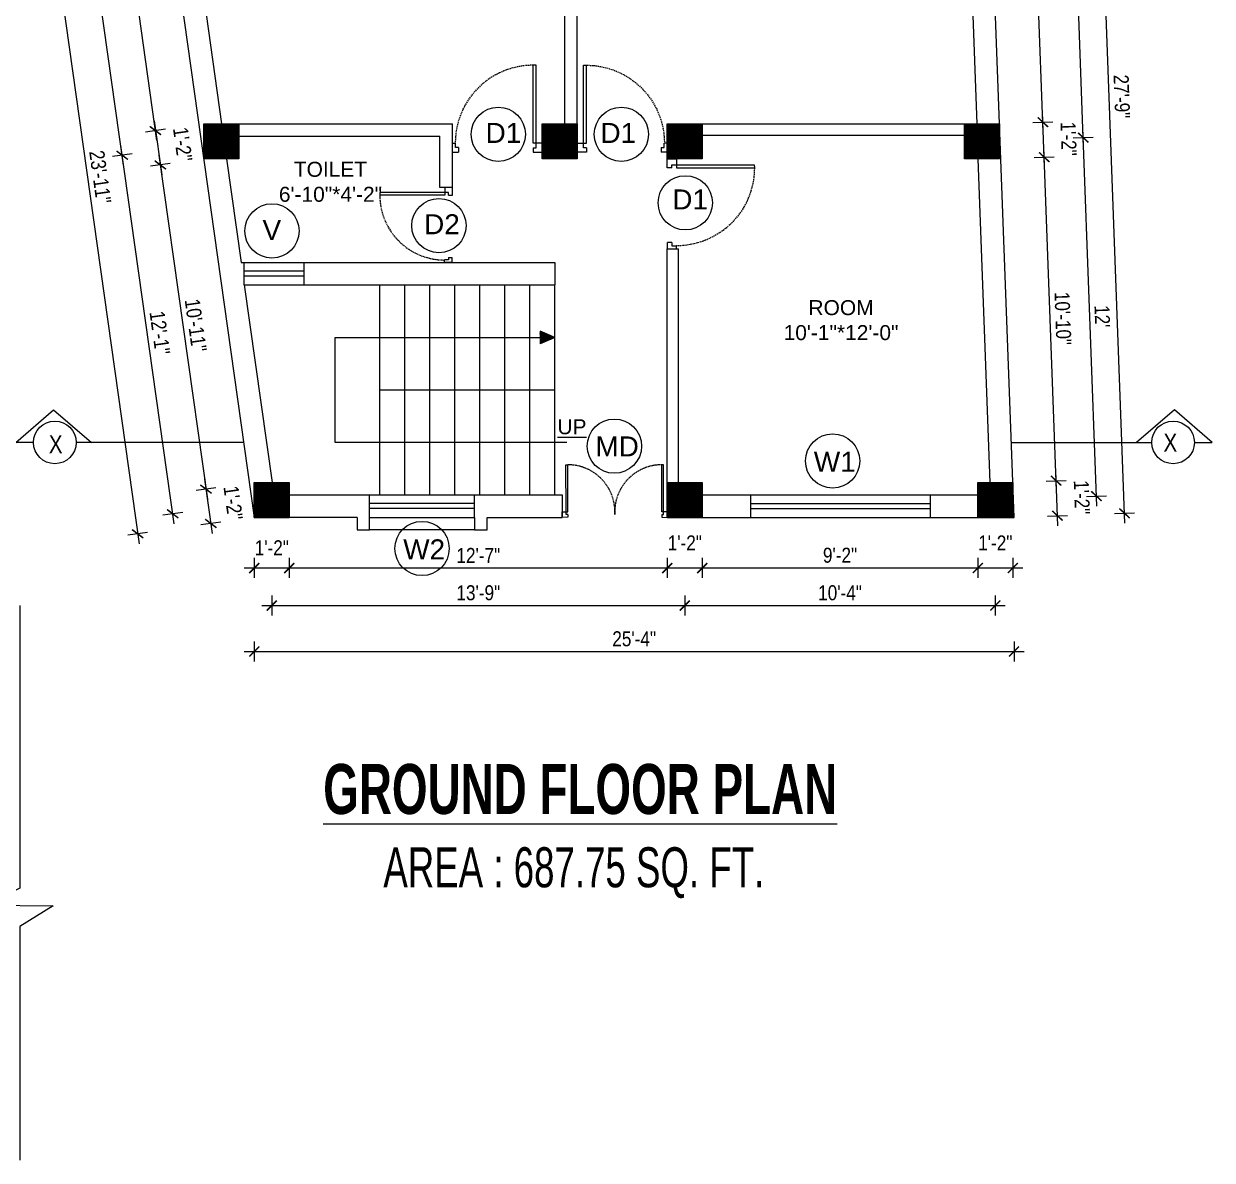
# Model space of a CAD drawing. Header units: inches. Extents: x -9985691 to 3643, y -3270716 to 4788.
# Drawn here: x -4973221.7 to -4972746.2, y -3262417.1 to -3261962.2 of the extents above; entities that cross this region are included whole.
import ezdxf

# ---------------------------------------------------------------- set-up
doc = ezdxf.new("R2010")
doc.units = ezdxf.units.IN
doc.header["$LTSCALE"] = 2
doc.header["$MEASUREMENT"] = 0
doc.header["$PDMODE"] = 34
doc.linetypes.add('HIDDEN', pattern=[0.375, 0.25, -0.125])
doc.layers.get('0').update_dxf_attribs({"linetype": 'CONTINUOUS'})
doc.layers.get('DEFPOINTS').update_dxf_attribs({"color": 141, "linetype": 'CONTINUOUS'})
doc.layers.add('A-Hatch', color=7, linetype='CONTINUOUS')
for name, color, linetype, lineweight in [('Annotate-Lite.w', 177, 'CONTINUOUS', 9), ('DIM 1-100', 4, 'CONTINUOUS', 13), ('Door-Window.w', 4, 'CONTINUOUS', 15), ('TEXT', 181, 'CONTINUOUS', 25), ('Text-100.w', 254, 'CONTINUOUS', 9)]:
    doc.layers.add(name, color=color, linetype=linetype, lineweight=lineweight)
doc.styles.add('ARAIL', font='ARIALN.TTF')
doc.styles.add('Arial', font='arial.ttf', dxfattribs={"width": 0.8, "height": 12})
doc.styles.add('arial.', font='arial.ttf')
doc.styles.add('gaurav', font='arial.ttf')
doc.styles.get("Standard").update_dxf_attribs({"font": 'ARIALN.TTF'})
doc.dimstyles.new('1 by 96', dxfattribs={"dimtxt": 6, "dimasz": 4, "dimexe": 4, "dimexo": 4, "dimgap": 2, "dimtad": 1, "dimdec": 0, "dimzin": 0, "dimdsep": 46, "dimlunit": 4, "dimtxsty": 'Standard', "dimblk": 'ARCHTICK', "dimcen": 0, "dimdle": 4, "dimadec": 0, "dimazin": 0, "dimtfac": 1, "dimtdec": 0, "dimtix": 1, "dimtofl": 0, "dimtmove": 1, "dimatfit": 3, "dimldrblk": 'ARCHTICK', "dimfxl": 4, "dimfxlon": 1, "dimtolj": 1, "dimtzin": 0, "dimlwd": -1, "dimlwe": -1, "dimarcsym": 0})

# ---------------------------------------------------------------- blocks, each defined once
blk = doc.blocks.new('3-0')
at = {"ltscale": 3}
for p, q in [((11063.05, 10097.68), (11065.97, 10099.9)), ((11063.05, 10097.68), (11064.53, 10095.73)), ((11065.25, 10097.81), (11066.71, 10098.92)), ((11065.99, 10096.84), (11065.25, 10097.81)), ((11065.97, 10099.9), (11066.71, 10098.92)), ((11065.99, 10096.84), (11064.53, 10095.73)), ((11085.5, 10074.13), (11110.32, 10092.96)), ((11111.05, 10091.97), (11110.32, 10092.96)), ((11086.24, 10073.15), (11111.05, 10091.97)), ((11086.24, 10073.15), (11085.5, 10074.13)), ((11084.04, 10073.02), (11082.57, 10071.91)), ((11082.57, 10071.91), (11084.79, 10068.98)), ((11084.04, 10073.02), (11084.78, 10072.04)), ((11084.78, 10072.04), (11086.24, 10073.15)), ((11084.79, 10068.98), (11087.72, 10071.2)), ((11087.72, 10071.2), (11086.24, 10073.15))]:
    blk.add_line(p, q, dxfattribs=at)
at = {"layer": 'Door-Window.w', "color": 9, "linetype": 'HIDDEN', "lineweight": 18}
blk.add_arc((11085.5, 10074.13), 31.16, 37.1906, 127.1465, dxfattribs=at)
blk = doc.blocks.new('FDFDRE')
at = {"ltscale": 3}
for p, q in [((165701.11, -58637.82), (165701.1, -58641.5)), ((165704.78, -58637.83), (165701.11, -58637.82)), ((165704.78, -58639.66), (165703.55, -58639.66)), ((165703.55, -58639.66), (165703.55, -58641.5)), ((165704.78, -58639.66), (165704.78, -58637.83)), ((165766.98, -58637.83), (165770.65, -58637.82)), ((165766.98, -58639.66), (165766.98, -58637.83)), ((165766.98, -58639.66), (165768.2, -58639.66)), ((165768.2, -58639.66), (165768.2, -58641.5)), ((165770.65, -58637.82), (165770.65, -58641.5)), ((165701.1, -58641.5), (165703.55, -58641.5)), ((165703.55, -58641.5), (165703.53, -58672.63)), ((165703.55, -58641.5), (165704.78, -58641.5)), ((165704.78, -58641.5), (165704.76, -58672.65)), ((165766.98, -58641.5), (165767, -58672.65)), ((165768.2, -58641.5), (165766.98, -58641.5)), ((165770.65, -58641.5), (165768.2, -58641.5)), ((165768.2, -58641.5), (165768.22, -58672.63)), ((165703.53, -58672.63), (165704.76, -58672.65)), ((165768.22, -58672.63), (165767, -58672.65))]:
    blk.add_line(p, q, dxfattribs=at)
at = {"layer": 'Door-Window.w', "color": 9, "linetype": 'HIDDEN', "lineweight": 18}
for centre, start, end in [((165704.78, -58641.5), 269.96183, 3.38353), ((165766.98, -58641.5), 176.61647, 270.03817)]:
    blk.add_arc(centre, 31.16, start, end, dxfattribs=at)
blk = doc.blocks.new('_ArchTick')
at = {"color": 0, "linetype": 'ByBlock', "const_width": 0.15}
blk.add_lwpolyline([(-0.5, -0.5), (0.5, 0.5)], dxfattribs=at)
blk = doc.blocks.new('*D335')
at = {"layer": 'DEFPOINTS', "color": 0, "ltscale": 0.5, "transparency": 16777216}
for p in [(-4973129.45, -3262159.74), (-4973115.45, -3262159.74), (-4973115.45, -3262180.01)]:
    blk.add_point(p, dxfattribs=at)
at = {"layer": 'DIM 1-100', "color": 0, "ltscale": 0.5, "transparency": 16777216}
for p, q in [((-4973129.45, -3262176.01), (-4973129.45, -3262184.01)), ((-4973115.45, -3262176.01), (-4973115.45, -3262184.01)), ((-4973133.45, -3262180.01), (-4973111.45, -3262180.01))]:
    blk.add_line(p, q, dxfattribs=at)
at = {"layer": 'DIM 1-100', "color": 0, "ltscale": 0.5, "transparency": 16777216, "xscale": 4, "yscale": 4, "zscale": 4, "rotation": 180}
blk.add_blockref('_ArchTick', (-4973129.45, -3262180.01), dxfattribs=at)
at = {"layer": 'DIM 1-100', "color": 0, "ltscale": 0.5, "transparency": 16777216, "xscale": 4, "yscale": 4, "zscale": 4}
blk.add_blockref('_ArchTick', (-4973115.45, -3262180.01), dxfattribs=at)
at = {"layer": 'DIM 1-100', "color": 0, "ltscale": 0.5, "transparency": 16777216, "insert": (-4973122.45, -3262171.93), "char_height": 6, "attachment_point": 5}
blk.add_mtext('\\A1;1\'-2"', dxfattribs=at)
blk = doc.blocks.new('*D336')
at = {"layer": 'DEFPOINTS', "color": 0, "ltscale": 0.5, "transparency": 16777216}
for p in [(-4973115.45, -3262159.74), (-4972964.21, -3262159.74), (-4972964.21, -3262180.01)]:
    blk.add_point(p, dxfattribs=at)
at = {"layer": 'DIM 1-100', "color": 0, "ltscale": 0.5, "transparency": 16777216}
for p, q in [((-4973115.45, -3262176.01), (-4973115.45, -3262184.01)), ((-4972964.21, -3262176.01), (-4972964.21, -3262184.01)), ((-4973119.45, -3262180.01), (-4972960.21, -3262180.01))]:
    blk.add_line(p, q, dxfattribs=at)
at = {"layer": 'DIM 1-100', "color": 0, "ltscale": 0.5, "transparency": 16777216, "xscale": 4, "yscale": 4, "zscale": 4, "rotation": 180}
blk.add_blockref('_ArchTick', (-4973115.45, -3262180.01), dxfattribs=at)
at = {"layer": 'DIM 1-100', "color": 0, "ltscale": 0.5, "transparency": 16777216, "xscale": 4, "yscale": 4, "zscale": 4}
blk.add_blockref('_ArchTick', (-4972964.21, -3262180.01), dxfattribs=at)
at = {"layer": 'DIM 1-100', "color": 0, "ltscale": 0.5, "transparency": 16777216, "insert": (-4973039.83, -3262174.99), "char_height": 6, "attachment_point": 5}
blk.add_mtext('\\A1;12\'-7"', dxfattribs=at)
blk = doc.blocks.new('*D337')
at = {"layer": 'DEFPOINTS', "color": 0, "ltscale": 0.5, "transparency": 16777216}
for p in [(-4972964.21, -3262159.74), (-4972950.21, -3262159.74), (-4972950.21, -3262180.01)]:
    blk.add_point(p, dxfattribs=at)
at = {"layer": 'DIM 1-100', "color": 0, "ltscale": 0.5, "transparency": 16777216}
for p, q in [((-4972964.21, -3262176.01), (-4972964.21, -3262184.01)), ((-4972950.21, -3262176.01), (-4972950.21, -3262184.01)), ((-4972968.21, -3262180.01), (-4972946.21, -3262180.01))]:
    blk.add_line(p, q, dxfattribs=at)
at = {"layer": 'DIM 1-100', "color": 0, "ltscale": 0.5, "transparency": 16777216, "xscale": 4, "yscale": 4, "zscale": 4, "rotation": 180}
blk.add_blockref('_ArchTick', (-4972964.21, -3262180.01), dxfattribs=at)
at = {"layer": 'DIM 1-100', "color": 0, "ltscale": 0.5, "transparency": 16777216, "xscale": 4, "yscale": 4, "zscale": 4}
blk.add_blockref('_ArchTick', (-4972950.21, -3262180.01), dxfattribs=at)
at = {"layer": 'DIM 1-100', "color": 0, "ltscale": 0.5, "transparency": 16777216, "insert": (-4972957.21, -3262169.98), "char_height": 6, "attachment_point": 5}
blk.add_mtext('\\A1;1\'-2"', dxfattribs=at)
blk = doc.blocks.new('*D338')
at = {"layer": 'DEFPOINTS', "color": 0, "ltscale": 0.5, "transparency": 16777216}
for p in [(-4972950.21, -3262159.74), (-4972839.98, -3262159.74), (-4972839.98, -3262180.01)]:
    blk.add_point(p, dxfattribs=at)
at = {"layer": 'DIM 1-100', "color": 0, "ltscale": 0.5, "transparency": 16777216}
for p, q in [((-4972950.21, -3262176.01), (-4972950.21, -3262184.01)), ((-4972839.98, -3262176.01), (-4972839.98, -3262184.01)), ((-4972954.21, -3262180.01), (-4972835.98, -3262180.01))]:
    blk.add_line(p, q, dxfattribs=at)
at = {"layer": 'DIM 1-100', "color": 0, "ltscale": 0.5, "transparency": 16777216, "xscale": 4, "yscale": 4, "zscale": 4, "rotation": 180}
blk.add_blockref('_ArchTick', (-4972950.21, -3262180.01), dxfattribs=at)
at = {"layer": 'DIM 1-100', "color": 0, "ltscale": 0.5, "transparency": 16777216, "xscale": 4, "yscale": 4, "zscale": 4}
blk.add_blockref('_ArchTick', (-4972839.98, -3262180.01), dxfattribs=at)
at = {"layer": 'DIM 1-100', "color": 0, "ltscale": 0.5, "transparency": 16777216, "insert": (-4972895.1, -3262174.94), "char_height": 6, "attachment_point": 5}
blk.add_mtext('\\A1;9\'-2"', dxfattribs=at)
blk = doc.blocks.new('*D329')
at = {"layer": 'DEFPOINTS', "color": 0, "ltscale": 0.5, "transparency": 16777216}
for p in [(-4972839.98, -3262159.74), (-4972825.98, -3262159.74), (-4972825.98, -3262180.01)]:
    blk.add_point(p, dxfattribs=at)
at = {"layer": 'DIM 1-100', "color": 0, "ltscale": 0.5, "transparency": 16777216}
for p, q in [((-4972839.98, -3262176.01), (-4972839.98, -3262184.01)), ((-4972825.98, -3262176.01), (-4972825.98, -3262184.01)), ((-4972843.98, -3262180.01), (-4972821.98, -3262180.01))]:
    blk.add_line(p, q, dxfattribs=at)
at = {"layer": 'DIM 1-100', "color": 0, "ltscale": 0.5, "transparency": 16777216, "xscale": 4, "yscale": 4, "zscale": 4, "rotation": 180}
blk.add_blockref('_ArchTick', (-4972839.98, -3262180.01), dxfattribs=at)
at = {"layer": 'DIM 1-100', "color": 0, "ltscale": 0.5, "transparency": 16777216, "xscale": 4, "yscale": 4, "zscale": 4}
blk.add_blockref('_ArchTick', (-4972825.98, -3262180.01), dxfattribs=at)
at = {"layer": 'DIM 1-100', "color": 0, "ltscale": 0.5, "transparency": 16777216, "insert": (-4972832.98, -3262169.98), "char_height": 6, "attachment_point": 5}
blk.add_mtext('\\A1;1\'-2"', dxfattribs=at)
blk = doc.blocks.new('*D330')
at = {"layer": 'DEFPOINTS', "color": 0, "ltscale": 0.5, "transparency": 16777216}
for p in [(-4973184.92, -3261891.95), (-4973167.52, -3261889.5), (-4973149.66, -3262002.24)]:
    blk.add_point(p, dxfattribs=at)
at = {"layer": 'DIM 1-100', "color": 0, "ltscale": 0.5, "transparency": 16777216}
for p, q in [((-4973168.44, -3262008.92), (-4973185.48, -3261887.99)), ((-4973180.96, -3261891.39), (-4973188.88, -3261892.51)), ((-4973165.04, -3262004.41), (-4973172.96, -3262005.52))]:
    blk.add_line(p, q, dxfattribs=at)
at = {"layer": 'DIM 1-100', "color": 0, "ltscale": 0.5, "transparency": 16777216, "xscale": 4, "yscale": 4, "zscale": 4}
for p, rotation in [((-4973184.92, -3261891.95), 98.01894551880068), ((-4973169, -3262004.96), 278.0189455188006)]:
    blk.add_blockref('_ArchTick', p, dxfattribs=dict(at, rotation=rotation))
at = {"layer": 'DIM 1-100', "color": 0, "ltscale": 0.5, "transparency": 16777216, "insert": (-4973171.94, -3261947.75), "char_height": 6, "attachment_point": 5, "rotation": 278.0189}
blk.add_mtext('\\A1;9\'-6"', dxfattribs=at)
blk = doc.blocks.new('*D332')
at = {"layer": 'DEFPOINTS', "color": 0, "ltscale": 0.5, "transparency": 16777216}
for p in [(-4973149.66, -3262002.24), (-4973149.66, -3262016.24), (-4973167.06, -3262018.69)]:
    blk.add_point(p, dxfattribs=at)
at = {"layer": 'DIM 1-100', "color": 0, "ltscale": 0.5, "transparency": 16777216}
for p, q in [((-4973169.55, -3262001), (-4973166.5, -3262022.65)), ((-4973165.04, -3262004.41), (-4973172.96, -3262005.52)), ((-4973163.1, -3262018.13), (-4973171.02, -3262019.25))]:
    blk.add_line(p, q, dxfattribs=at)
at = {"layer": 'DIM 1-100', "color": 0, "ltscale": 0.5, "transparency": 16777216, "xscale": 4, "yscale": 4, "zscale": 4}
for p, rotation in [((-4973169, -3262004.96), 98.01894551880068), ((-4973167.06, -3262018.69), 278.0189455188006)]:
    blk.add_blockref('_ArchTick', p, dxfattribs=dict(at, rotation=rotation))
at = {"layer": 'DIM 1-100', "color": 0, "ltscale": 0.5, "transparency": 16777216, "insert": (-4973158.1, -3262010.43), "char_height": 6, "attachment_point": 5, "rotation": 278.0189}
blk.add_mtext('\\A1;1\'-2"', dxfattribs=at)
blk = doc.blocks.new('*D333')
at = {"layer": 'DEFPOINTS', "color": 0, "ltscale": 0.5, "transparency": 16777216}
for p in [(-4973149.66, -3262016.24), (-4973148.78, -3262148.46), (-4973129.45, -3262145.74)]:
    blk.add_point(p, dxfattribs=at)
at = {"layer": 'DIM 1-100', "color": 0, "ltscale": 0.5, "transparency": 16777216}
for p, q in [((-4973167.62, -3262014.73), (-4973148.22, -3262152.42)), ((-4973163.1, -3262018.13), (-4973171.02, -3262019.25)), ((-4973144.82, -3262147.91), (-4973152.74, -3262149.02))]:
    blk.add_line(p, q, dxfattribs=at)
at = {"layer": 'DIM 1-100', "color": 0, "ltscale": 0.5, "transparency": 16777216, "xscale": 4, "yscale": 4, "zscale": 4}
for p, rotation in [((-4973167.06, -3262018.69), 98.01894551880068), ((-4973148.78, -3262148.46), 278.0189455188006)]:
    blk.add_blockref('_ArchTick', p, dxfattribs=dict(at, rotation=rotation))
at = {"layer": 'DIM 1-100', "color": 0, "ltscale": 0.5, "transparency": 16777216, "insert": (-4973152.91, -3262082.87), "char_height": 6, "attachment_point": 5, "rotation": 278.0189}
blk.add_mtext('\\A1;10\'-11"', dxfattribs=at)
blk = doc.blocks.new('*D334')
at = {"layer": 'DEFPOINTS', "color": 0, "ltscale": 0.5, "transparency": 16777216}
for p in [(-4973129.45, -3262145.74), (-4973146.85, -3262162.19), (-4973129.45, -3262159.74)]:
    blk.add_point(p, dxfattribs=at)
at = {"layer": 'DIM 1-100', "color": 0, "ltscale": 0.5, "transparency": 16777216}
for p, q in [((-4973149.34, -3262144.5), (-4973146.29, -3262166.15)), ((-4973144.82, -3262147.91), (-4973152.74, -3262149.02)), ((-4973142.89, -3262161.63), (-4973150.81, -3262162.75))]:
    blk.add_line(p, q, dxfattribs=at)
at = {"layer": 'DIM 1-100', "color": 0, "ltscale": 0.5, "transparency": 16777216, "xscale": 4, "yscale": 4, "zscale": 4}
for p, rotation in [((-4973148.78, -3262148.46), 98.01894551880068), ((-4973146.85, -3262162.19), 278.0189455188006)]:
    blk.add_blockref('_ArchTick', p, dxfattribs=dict(at, rotation=rotation))
at = {"layer": 'DIM 1-100', "color": 0, "ltscale": 0.5, "transparency": 16777216, "insert": (-4973137.89, -3262153.93), "char_height": 6, "attachment_point": 5, "rotation": 278.0189}
blk.add_mtext('\\A1;1\'-2"', dxfattribs=at)
blk = doc.blocks.new('*D339')
at = {"layer": 'DEFPOINTS', "color": 0, "ltscale": 0.5, "transparency": 16777216}
for p in [(-4973142.66, -3262009.24), (-4973182.29, -3262014.82), (-4973122.45, -3262152.74)]:
    blk.add_point(p, dxfattribs=at)
at = {"layer": 'DIM 1-100', "color": 0, "ltscale": 0.5, "transparency": 16777216}
for p, q in [((-4973161.52, -3262162.28), (-4973182.85, -3262010.86)), ((-4973178.33, -3262014.26), (-4973186.25, -3262015.38)), ((-4973158.11, -3262157.76), (-4973166.04, -3262158.88))]:
    blk.add_line(p, q, dxfattribs=at)
at = {"layer": 'DIM 1-100', "color": 0, "ltscale": 0.5, "transparency": 16777216, "xscale": 4, "yscale": 4, "zscale": 4}
for p, rotation in [((-4973182.29, -3262014.82), 98.01894551876403), ((-4973162.08, -3262158.32), 278.018945518764)]:
    blk.add_blockref('_ArchTick', p, dxfattribs=dict(at, rotation=rotation))
at = {"layer": 'DIM 1-100', "color": 0, "ltscale": 0.5, "transparency": 16777216, "insert": (-4973167.22, -3262085.87), "char_height": 6, "attachment_point": 5, "rotation": 278.0189}
blk.add_mtext('\\A1;12\'-1"', dxfattribs=at)
blk = doc.blocks.new('*D340')
at = {"layer": 'DEFPOINTS', "color": 0, "ltscale": 0.5, "transparency": 16777216}
for p in [(-4973160.52, -3261882.5), (-4973200.15, -3261888.08), (-4973142.66, -3262009.24)]:
    blk.add_point(p, dxfattribs=at)
at = {"layer": 'DIM 1-100', "color": 0, "ltscale": 0.5, "transparency": 16777216}
for p, q in [((-4973196.19, -3261887.52), (-4973204.11, -3261888.64)), ((-4973181.73, -3262018.78), (-4973200.71, -3261884.12)), ((-4973178.33, -3262014.26), (-4973186.25, -3262015.38))]:
    blk.add_line(p, q, dxfattribs=at)
at = {"layer": 'DIM 1-100', "color": 0, "ltscale": 0.5, "transparency": 16777216, "xscale": 4, "yscale": 4, "zscale": 4}
for p, rotation in [((-4973200.15, -3261888.08), 98.01894551879886), ((-4973182.29, -3262014.82), 278.0189455187988)]:
    blk.add_blockref('_ArchTick', p, dxfattribs=dict(at, rotation=rotation))
at = {"layer": 'DIM 1-100', "color": 0, "ltscale": 0.5, "transparency": 16777216, "insert": (-4973186.21, -3261950.75), "char_height": 6, "attachment_point": 5, "rotation": 278.0189}
blk.add_mtext('\\A1;10\'-8"', dxfattribs=at)
blk = doc.blocks.new('*D341')
at = {"layer": 'DEFPOINTS', "color": 0, "ltscale": 0.5, "transparency": 16777216}
for p in [(-4973169.49, -3261875.5), (-4973129.45, -3262159.74), (-4973176.12, -3262166.32)]:
    blk.add_point(p, dxfattribs=at)
at = {"layer": 'DIM 1-100', "color": 0, "ltscale": 0.5, "transparency": 16777216}
for p, q in [((-4973216.72, -3261878.11), (-4973175.56, -3262170.28)), ((-4973212.2, -3261881.51), (-4973220.12, -3261882.63)), ((-4973172.16, -3262165.76), (-4973180.08, -3262166.87))]:
    blk.add_line(p, q, dxfattribs=at)
at = {"layer": 'DIM 1-100', "color": 0, "ltscale": 0.5, "transparency": 16777216, "xscale": 4, "yscale": 4, "zscale": 4}
for p, rotation in [((-4973216.16, -3261882.07), 98.01894551889016), ((-4973176.12, -3262166.32), 278.0189455188902)]:
    blk.add_blockref('_ArchTick', p, dxfattribs=dict(at, rotation=rotation))
at = {"layer": 'DIM 1-100', "color": 0, "ltscale": 0.5, "transparency": 16777216, "insert": (-4973191.13, -3262023.49), "char_height": 6, "attachment_point": 5, "rotation": 278.0189}
blk.add_mtext('\\A1;23\'-11"', dxfattribs=at)
blk = doc.blocks.new('*D342')
at = {"layer": 'DEFPOINTS', "color": 0, "ltscale": 0.5, "transparency": 16777216}
for p in [(-4973122.45, -3262152.74), (-4972957.21, -3262152.74), (-4972957.21, -3262195.02)]:
    blk.add_point(p, dxfattribs=at)
at = {"layer": 'DIM 1-100', "color": 0, "ltscale": 0.5, "transparency": 16777216}
for p, q in [((-4973122.45, -3262191.02), (-4973122.45, -3262199.02)), ((-4972957.21, -3262191.02), (-4972957.21, -3262199.02)), ((-4973126.45, -3262195.02), (-4972953.21, -3262195.02))]:
    blk.add_line(p, q, dxfattribs=at)
at = {"layer": 'DIM 1-100', "color": 0, "ltscale": 0.5, "transparency": 16777216, "xscale": 4, "yscale": 4, "zscale": 4, "rotation": 180}
blk.add_blockref('_ArchTick', (-4973122.45, -3262195.02), dxfattribs=at)
at = {"layer": 'DIM 1-100', "color": 0, "ltscale": 0.5, "transparency": 16777216, "xscale": 4, "yscale": 4, "zscale": 4}
blk.add_blockref('_ArchTick', (-4972957.21, -3262195.02), dxfattribs=at)
at = {"layer": 'DIM 1-100', "color": 0, "ltscale": 0.5, "transparency": 16777216, "insert": (-4973039.83, -3262189.96), "char_height": 6, "attachment_point": 5}
blk.add_mtext('\\A1;13\'-9"', dxfattribs=at)
blk = doc.blocks.new('*D343')
at = {"layer": 'DEFPOINTS', "color": 0, "ltscale": 0.5, "transparency": 16777216}
for p in [(-4972957.21, -3262152.74), (-4972832.98, -3262152.76), (-4972832.98, -3262195.02)]:
    blk.add_point(p, dxfattribs=at)
at = {"layer": 'DIM 1-100', "color": 0, "ltscale": 0.5, "transparency": 16777216}
for p, q in [((-4972957.21, -3262191.02), (-4972957.21, -3262199.02)), ((-4972832.98, -3262191.02), (-4972832.98, -3262199.02)), ((-4972961.21, -3262195.02), (-4972828.98, -3262195.02))]:
    blk.add_line(p, q, dxfattribs=at)
at = {"layer": 'DIM 1-100', "color": 0, "ltscale": 0.5, "transparency": 16777216, "xscale": 4, "yscale": 4, "zscale": 4, "rotation": 180}
blk.add_blockref('_ArchTick', (-4972957.21, -3262195.02), dxfattribs=at)
at = {"layer": 'DIM 1-100', "color": 0, "ltscale": 0.5, "transparency": 16777216, "xscale": 4, "yscale": 4, "zscale": 4}
blk.add_blockref('_ArchTick', (-4972832.98, -3262195.02), dxfattribs=at)
at = {"layer": 'DIM 1-100', "color": 0, "ltscale": 0.5, "transparency": 16777216, "insert": (-4972895.1, -3262189.96), "char_height": 6, "attachment_point": 5}
blk.add_mtext('\\A1;10\'-4"', dxfattribs=at)
blk = doc.blocks.new('*D344')
at = {"layer": 'DEFPOINTS', "color": 0, "ltscale": 0.5, "transparency": 16777216}
for p in [(-4973129.45, -3262159.74), (-4972825.47, -3262159.74), (-4972825.47, -3262213.44)]:
    blk.add_point(p, dxfattribs=at)
at = {"layer": 'DIM 1-100', "color": 0, "ltscale": 0.5, "transparency": 16777216}
for p, q in [((-4973129.45, -3262209.44), (-4973129.45, -3262217.44)), ((-4972825.47, -3262209.44), (-4972825.47, -3262217.44)), ((-4973133.45, -3262213.44), (-4972821.47, -3262213.44))]:
    blk.add_line(p, q, dxfattribs=at)
at = {"layer": 'DIM 1-100', "color": 0, "ltscale": 0.5, "transparency": 16777216, "xscale": 4, "yscale": 4, "zscale": 4, "rotation": 180}
blk.add_blockref('_ArchTick', (-4973129.45, -3262213.44), dxfattribs=at)
at = {"layer": 'DIM 1-100', "color": 0, "ltscale": 0.5, "transparency": 16777216, "xscale": 4, "yscale": 4, "zscale": 4}
blk.add_blockref('_ArchTick', (-4972825.47, -3262213.44), dxfattribs=at)
at = {"layer": 'DIM 1-100', "color": 0, "ltscale": 0.5, "transparency": 16777216, "insert": (-4972977.46, -3262208.38), "char_height": 6, "attachment_point": 5}
blk.add_mtext('\\A1;25\'-4"', dxfattribs=at)
blk = doc.blocks.new('*D322')
at = {"layer": 'DEFPOINTS', "color": 0, "ltscale": 0.5, "transparency": 16777216}
for p in [(-4972808.62, -3262145.1), (-4972825.98, -3262145.74), (-4972825.47, -3262159.74)]:
    blk.add_point(p, dxfattribs=at)
at = {"layer": 'DIM 1-100', "color": 0, "ltscale": 0.5, "transparency": 16777216}
for p, q in [((-4972812.61, -3262145.25), (-4972804.62, -3262144.95)), ((-4972807.95, -3262163.1), (-4972808.76, -3262141.1)), ((-4972812.1, -3262159.25), (-4972804.1, -3262158.95))]:
    blk.add_line(p, q, dxfattribs=at)
at = {"layer": 'DIM 1-100', "color": 0, "ltscale": 0.5, "transparency": 16777216, "xscale": 4, "yscale": 4, "zscale": 4}
for p, rotation in [((-4972808.62, -3262145.1), 92.11435361987118), ((-4972808.1, -3262159.1), 272.1143536198712)]:
    blk.add_blockref('_ArchTick', p, dxfattribs=dict(at, rotation=rotation))
at = {"layer": 'DIM 1-100', "color": 0, "ltscale": 0.5, "transparency": 16777216, "insert": (-4972798.34, -3262151.73), "char_height": 6, "attachment_point": 5, "rotation": 272.1144}
blk.add_mtext('\\A1;1\'-2"', dxfattribs=at)
blk = doc.blocks.new('*D323')
at = {"layer": 'DEFPOINTS', "color": 0, "ltscale": 0.5, "transparency": 16777216}
for p in [(-4972831.28, -3262016.24), (-4972813.4, -3262015.58), (-4972825.98, -3262145.74)]:
    blk.add_point(p, dxfattribs=at)
at = {"layer": 'DIM 1-100', "color": 0, "ltscale": 0.5, "transparency": 16777216}
for p, q in [((-4972808.47, -3262149.1), (-4972813.55, -3262011.58)), ((-4972817.39, -3262015.73), (-4972809.4, -3262015.43)), ((-4972812.61, -3262145.25), (-4972804.62, -3262144.95))]:
    blk.add_line(p, q, dxfattribs=at)
at = {"layer": 'DIM 1-100', "color": 0, "ltscale": 0.5, "transparency": 16777216, "xscale": 4, "yscale": 4, "zscale": 4}
for p, rotation in [((-4972813.4, -3262015.58), 92.11435361980234), ((-4972808.62, -3262145.1), 272.1143536198023)]:
    blk.add_blockref('_ArchTick', p, dxfattribs=dict(at, rotation=rotation))
at = {"layer": 'DIM 1-100', "color": 0, "ltscale": 0.5, "transparency": 16777216, "insert": (-4972805.95, -3262080.15), "char_height": 6, "attachment_point": 5, "rotation": 272.1144}
blk.add_mtext('\\A1;10\'-10"', dxfattribs=at)
blk = doc.blocks.new('*D324')
at = {"layer": 'DEFPOINTS', "color": 0, "ltscale": 0.5, "transparency": 16777216}
for p in [(-4972831.28, -3262002.24), (-4972813.91, -3262001.6), (-4972831.28, -3262016.24)]:
    blk.add_point(p, dxfattribs=at)
at = {"layer": 'DIM 1-100', "color": 0, "ltscale": 0.5, "transparency": 16777216}
for p, q in [((-4972813.25, -3262019.58), (-4972814.06, -3261997.6)), ((-4972817.91, -3262001.75), (-4972809.92, -3262001.45)), ((-4972817.39, -3262015.73), (-4972809.4, -3262015.43))]:
    blk.add_line(p, q, dxfattribs=at)
at = {"layer": 'DIM 1-100', "color": 0, "ltscale": 0.5, "transparency": 16777216, "xscale": 4, "yscale": 4, "zscale": 4}
for p, rotation in [((-4972813.91, -3262001.6), 92.11435361980234), ((-4972813.4, -3262015.58), 272.1143536198023)]:
    blk.add_blockref('_ArchTick', p, dxfattribs=dict(at, rotation=rotation))
at = {"layer": 'DIM 1-100', "color": 0, "ltscale": 0.5, "transparency": 16777216, "insert": (-4972803.64, -3262008.22), "char_height": 6, "attachment_point": 5, "rotation": 272.1144}
blk.add_mtext('\\A1;1\'-2"', dxfattribs=at)
blk = doc.blocks.new('*D325')
at = {"layer": 'DEFPOINTS', "color": 0, "ltscale": 0.5, "transparency": 16777216}
for p in [(-4972837.77, -3261842.56), (-4972819.81, -3261841.9), (-4972831.28, -3262002.24)]:
    blk.add_point(p, dxfattribs=at)
at = {"layer": 'DIM 1-100', "color": 0, "ltscale": 0.5, "transparency": 16777216}
for p, q in [((-4972813.77, -3262005.6), (-4972819.96, -3261837.9)), ((-4972823.81, -3261842.04), (-4972815.81, -3261841.75)), ((-4972817.91, -3262001.75), (-4972809.92, -3262001.45))]:
    blk.add_line(p, q, dxfattribs=at)
at = {"layer": 'DIM 1-100', "color": 0, "ltscale": 0.5, "transparency": 16777216, "xscale": 4, "yscale": 4, "zscale": 4}
for p, rotation in [((-4972819.81, -3261841.9), 92.11435361980234), ((-4972813.91, -3262001.6), 272.1143536198023)]:
    blk.add_blockref('_ArchTick', p, dxfattribs=dict(at, rotation=rotation))
at = {"layer": 'DIM 1-100', "color": 0, "ltscale": 0.5, "transparency": 16777216, "insert": (-4972811.8, -3261921.56), "char_height": 6, "attachment_point": 5, "rotation": 272.1144}
blk.add_mtext('\\A1;13\'-4"', dxfattribs=at)
blk = doc.blocks.new('*D327')
at = {"layer": 'DEFPOINTS', "color": 0, "ltscale": 0.5, "transparency": 16777216}
for p in [(-4972838.28, -3262009.24), (-4972797.81, -3262007.75), (-4972832.98, -3262152.74)]:
    blk.add_point(p, dxfattribs=at)
at = {"layer": 'DIM 1-100', "color": 0, "ltscale": 0.5, "transparency": 16777216}
for p, q in [((-4972792.37, -3262155.24), (-4972797.96, -3262003.75)), ((-4972801.81, -3262007.89), (-4972793.82, -3262007.6)), ((-4972796.51, -3262151.39), (-4972788.52, -3262151.1))]:
    blk.add_line(p, q, dxfattribs=at)
at = {"layer": 'DIM 1-100', "color": 0, "ltscale": 0.5, "transparency": 16777216, "xscale": 4, "yscale": 4, "zscale": 4}
for p, rotation in [((-4972797.81, -3262007.75), 92.11435361966569), ((-4972792.52, -3262151.25), 272.1143536196657)]:
    blk.add_blockref('_ArchTick', p, dxfattribs=dict(at, rotation=rotation))
at = {"layer": 'DIM 1-100', "color": 0, "ltscale": 0.5, "transparency": 16777216, "insert": (-4972790.16, -3262079.31), "char_height": 6, "attachment_point": 5, "rotation": 272.1144}
blk.add_mtext("\\A1;12'", dxfattribs=at)
blk = doc.blocks.new('*D328')
at = {"layer": 'DEFPOINTS', "color": 0, "ltscale": 0.5, "transparency": 16777216}
for p in [(-4972844.77, -3261835.56), (-4972804.23, -3261834.06), (-4972838.28, -3262009.24)]:
    blk.add_point(p, dxfattribs=at)
at = {"layer": 'DIM 1-100', "color": 0, "ltscale": 0.5, "transparency": 16777216}
for p, q in [((-4972797.67, -3262011.74), (-4972804.37, -3261830.06)), ((-4972808.22, -3261834.21), (-4972800.23, -3261833.91)), ((-4972801.81, -3262007.89), (-4972793.82, -3262007.6))]:
    blk.add_line(p, q, dxfattribs=at)
at = {"layer": 'DIM 1-100', "color": 0, "ltscale": 0.5, "transparency": 16777216, "xscale": 4, "yscale": 4, "zscale": 4}
for p, rotation in [((-4972804.23, -3261834.06), 92.11435361980189), ((-4972797.81, -3262007.75), 272.1143536198019)]:
    blk.add_blockref('_ArchTick', p, dxfattribs=dict(at, rotation=rotation))
at = {"layer": 'DIM 1-100', "color": 0, "ltscale": 0.5, "transparency": 16777216, "insert": (-4972795.96, -3261920.72), "char_height": 6, "attachment_point": 5, "rotation": 272.1144}
blk.add_mtext('\\A1;14\'-6"', dxfattribs=at)
blk = doc.blocks.new('*D313')
at = {"layer": 'DEFPOINTS', "color": 0, "ltscale": 0.5, "transparency": 16777216}
for p in [(-4972837.77, -3261826.49), (-4972793.6, -3261824.86), (-4972825.47, -3262159.74)]:
    blk.add_point(p, dxfattribs=at)
at = {"layer": 'DIM 1-100', "color": 0, "ltscale": 0.5, "transparency": 16777216}
for p, q in [((-4972781.15, -3262162.11), (-4972793.74, -3261820.86)), ((-4972797.59, -3261825.01), (-4972789.6, -3261824.71)), ((-4972785.29, -3262158.26), (-4972777.3, -3262157.96))]:
    blk.add_line(p, q, dxfattribs=at)
at = {"layer": 'DIM 1-100', "color": 0, "ltscale": 0.5, "transparency": 16777216, "xscale": 4, "yscale": 4, "zscale": 4}
for p, rotation in [((-4972793.6, -3261824.86), 92.11435361988767), ((-4972781.29, -3262158.11), 272.1143536198877)]:
    blk.add_blockref('_ArchTick', p, dxfattribs=dict(at, rotation=rotation))
at = {"layer": 'DIM 1-100', "color": 0, "ltscale": 0.5, "transparency": 16777216, "insert": (-4972782.38, -3261991.3), "char_height": 6, "attachment_point": 5, "rotation": 272.1144}
blk.add_mtext('\\A1;27\'-9"', dxfattribs=at)

msp = doc.modelspace()

# ---------------------------------------------------------------- hatches: boundary and pattern name
at = {"layer": 'A-Hatch', "ltscale": 0.5}
h = msp.add_hatch(dxfattribs=at)
h.set_pattern_fill('ANSI31', color=256)
h.set_pattern_definition([(45, (118283.04922, -3596.76951), (-0.0883883476483, 0.0883883476483), [])])
h.paths.add_polyline_path([(-4973135.66, -3262002.24), (-4973149.66, -3262002.24), (-4973149.66, -3262016.24), (-4973135.66, -3262016.24)])
h = msp.add_hatch(dxfattribs=at)
h.set_pattern_fill('ANSI31', color=256)
h.set_pattern_definition([(45, (118418.50092, -3596.76951), (-0.0883883476483, 0.0883883476483), [])])
h.paths.add_polyline_path([(-4973000.21, -3262002.24), (-4973014.21, -3262002.24), (-4973014.21, -3262016.24), (-4973000.21, -3262016.24)])
h = msp.add_hatch(dxfattribs=at)
h.set_pattern_fill('ANSI31', color=256)
h.set_pattern_definition([(45, (118468.50092, -3596.76951), (-0.0883883476483, 0.0883883476483), [])])
h.paths.add_polyline_path([(-4972950.21, -3262002.24), (-4972964.21, -3262002.24), (-4972964.21, -3262016.24), (-4972950.21, -3262016.24)])
h = msp.add_hatch(dxfattribs=at)
h.set_pattern_fill('ANSI31', color=256)
h.set_pattern_definition([(45, (118587.4305, -3596.76951), (-0.0883883476483, 0.0883883476483), [])])
h.paths.add_polyline_path([(-4972831.28, -3262002.24), (-4972845.28, -3262002.24), (-4972845.28, -3262016.24), (-4972831.28, -3262016.24)])
h = msp.add_hatch(dxfattribs=at)
h.set_pattern_fill('ANSI31', color=256)
h.set_pattern_definition([(45, (118245.32552, -3309.51088), (-0.0883883476483, 0.0883883476483), [])])
h.paths.add_polyline_path([(-4973015.13, -3262085.23), (-4973015.13, -3262090.25), (-4973009.21, -3262087.74)])
h = msp.add_hatch(dxfattribs=at)
h.set_pattern_fill('ANSI31', color=256)
h.set_pattern_definition([(45, (118303.26522, -3740.26951), (-0.0883883476483, 0.0883883476483), [])])
h.paths.add_polyline_path([(-4973115.45, -3262145.74), (-4973129.45, -3262145.74), (-4973129.45, -3262159.74), (-4973115.45, -3262159.74)])
h = msp.add_hatch(dxfattribs=at)
h.set_pattern_fill('ANSI31', color=256)
h.set_pattern_definition([(45, (118468.50092, -3740.26951), (-0.0883883476483, 0.0883883476483), [])])
h.paths.add_polyline_path([(-4972950.21, -3262145.74), (-4972964.21, -3262145.74), (-4972964.21, -3262159.74), (-4972950.21, -3262159.74)])
h = msp.add_hatch(dxfattribs=at)
h.set_pattern_fill('ANSI31', color=256)
h.set_pattern_definition([(45, (118592.7291, -3740.28857), (-0.0883883476483, 0.0883883476483), [])])
h.paths.add_polyline_path([(-4972825.98, -3262145.76), (-4972839.98, -3262145.76), (-4972839.98, -3262159.76), (-4972825.98, -3262159.76)])

# ---------------------------------------------------------------- linework, layer by layer
at = {"ltscale": 0.5}
for p, q in [((-4972840.29, -3262002.24), (-4972846.18, -3261842.56)), ((-4973000.21, -3262006.74), (-4973000.21, -3261859.78)), ((-4973005.21, -3262002.24), (-4973005.21, -3261866.56)), ((-4973158.43, -3261889.5), (-4973142.55, -3262002.24)), ((-4973135.66, -3262002.24), (-4973050.21, -3262002.24)), ((-4973050.21, -3262027.74), (-4973050.21, -3262002.24)), ((-4972964.21, -3262002.24), (-4972840.29, -3262002.24)), ((-4972964.21, -3262006.74), (-4972964.21, -3262002.24)), ((-4973135.66, -3262007.24), (-4973055.21, -3262007.24)), ((-4973055.21, -3262027.74), (-4973055.21, -3262007.24)), ((-4972950.21, -3262006.74), (-4972845.28, -3262006.74)), ((-4973140.58, -3262016.24), (-4973134.73, -3262057.74)), ((-4972834.99, -3262145.76), (-4972839.77, -3262016.24)), ((-4973050.21, -3262027.74), (-4973055.21, -3262027.74)), ((-4972964.21, -3262150.74), (-4972964.21, -3262052.24)), ((-4972964.21, -3262052.24), (-4972959.71, -3262052.24)), ((-4972959.71, -3262145.74), (-4972959.71, -3262052.24)), ((-4973134.73, -3262057.74), (-4973009.21, -3262057.74)), ((-4973133.46, -3262066.74), (-4973133.46, -3262057.74)), ((-4973109.46, -3262066.74), (-4973109.46, -3262057.74)), ((-4973009.21, -3262057.74), (-4973009.21, -3262066.74)), ((-4973109.46, -3262061.24), (-4973133.46, -3262061.24)), ((-4973109.46, -3262063.24), (-4973133.46, -3262063.24)), ((-4973133.46, -3262066.74), (-4973122.33, -3262145.74)), ((-4973133.46, -3262066.74), (-4973009.21, -3262066.74)), ((-4973079.21, -3262108.74), (-4973079.21, -3262066.74)), ((-4973069.21, -3262108.74), (-4973069.21, -3262066.74)), ((-4973059.21, -3262108.74), (-4973059.21, -3262066.74)), ((-4973049.21, -3262108.74), (-4973049.21, -3262066.74)), ((-4973039.21, -3262108.74), (-4973039.21, -3262066.74)), ((-4973029.21, -3262108.74), (-4973029.21, -3262066.74)), ((-4973019.21, -3262108.74), (-4973019.21, -3262066.74)), ((-4973009.21, -3262108.74), (-4973009.21, -3262066.74)), ((-4973097.14, -3262129.74), (-4973097.14, -3262087.74)), ((-4973097.14, -3262087.74), (-4973015.13, -3262087.74)), ((-4973009.21, -3262087.74), (-4973015.13, -3262085.23)), ((-4973015.13, -3262085.23), (-4973015.13, -3262090.25)), ((-4973009.21, -3262087.74), (-4973015.13, -3262090.25)), ((-4973079.21, -3262150.74), (-4973079.21, -3262108.74)), ((-4973079.21, -3262108.74), (-4973009.21, -3262108.74)), ((-4973069.21, -3262150.74), (-4973069.21, -3262108.74)), ((-4973059.21, -3262150.74), (-4973059.21, -3262108.74)), ((-4973049.21, -3262150.74), (-4973049.21, -3262108.74)), ((-4973039.21, -3262150.74), (-4973039.21, -3262108.74)), ((-4973029.21, -3262150.74), (-4973029.21, -3262108.74)), ((-4973019.21, -3262150.74), (-4973019.21, -3262108.74)), ((-4973009.21, -3262150.74), (-4973009.21, -3262108.74)), ((-4973004.37, -3262129.74), (-4973097.14, -3262129.74)), ((-4973115.45, -3262150.74), (-4973006.21, -3262150.74)), ((-4973083.33, -3262159.74), (-4973083.33, -3262150.74)), ((-4973041.33, -3262154.24), (-4973083.33, -3262154.24)), ((-4973041.33, -3262159.74), (-4973041.33, -3262150.74)), ((-4973006.21, -3262150.74), (-4973006.21, -3262159.74)), ((-4972950.21, -3262150.74), (-4972839.98, -3262150.74)), ((-4972930.84, -3262159.74), (-4972930.84, -3262150.74)), ((-4972930.84, -3262154.24), (-4972858.84, -3262154.24)), ((-4972858.84, -3262159.74), (-4972858.84, -3262150.74)), ((-4973041.33, -3262156.24), (-4973083.33, -3262156.24)), ((-4972930.84, -3262156.24), (-4972858.84, -3262156.24)), ((-4973088.33, -3262159.74), (-4973115.45, -3262159.74)), ((-4973088.33, -3262159.74), (-4973088.33, -3262164.74)), ((-4973083.33, -3262164.74), (-4973083.33, -3262159.74)), ((-4973041.33, -3262159.74), (-4973041.33, -3262164.74)), ((-4973036.33, -3262159.74), (-4973006.21, -3262159.74)), ((-4973036.33, -3262164.74), (-4973036.33, -3262159.74)), ((-4973088.33, -3262164.74), (-4973083.33, -3262164.74)), ((-4973041.33, -3262164.74), (-4973083.33, -3262164.74)), ((-4973041.33, -3262164.74), (-4973036.33, -3262164.74))]:
    msp.add_line(p, q, dxfattribs=at)
for points in [[(-4972964.21, -3262159.74), (-4972825.47, -3262159.74), (-4972837.77, -3261826.49), (-4972964.21, -3261845.17)], [(-4973000.21, -3261850.49), (-4973169.49, -3261875.5), (-4973129.45, -3262159.74), (-4973115.45, -3262159.74)], [(-4973083.33, -3262159.74), (-4973041.33, -3262159.74)]]:
    msp.add_lwpolyline(points, dxfattribs=at)
for points in [[(-4973149.66, -3262002.24), (-4973135.66, -3262002.24), (-4973135.66, -3262016.24), (-4973149.66, -3262016.24)], [(-4973014.21, -3262002.24), (-4973000.21, -3262002.24), (-4973000.21, -3262016.24), (-4973014.21, -3262016.24)], [(-4972964.21, -3262002.24), (-4972950.21, -3262002.24), (-4972950.21, -3262016.24), (-4972964.21, -3262016.24)], [(-4972845.28, -3262002.24), (-4972831.28, -3262002.24), (-4972831.28, -3262016.24), (-4972845.28, -3262016.24)], [(-4973129.45, -3262145.74), (-4973115.45, -3262145.74), (-4973115.45, -3262159.74), (-4973129.45, -3262159.74)], [(-4972964.21, -3262145.74), (-4972950.21, -3262145.74), (-4972950.21, -3262159.74), (-4972964.21, -3262159.74)], [(-4972839.98, -3262145.74), (-4972825.98, -3262145.74), (-4972825.98, -3262159.74), (-4972839.98, -3262159.74)]]:
    msp.add_lwpolyline(points, close=True, dxfattribs=at)
at = {"linetype": 'Continuous', "ltscale": 0.5}
msp.add_lwpolyline([(-4973223.25, -3262195.05), (-4973223.25, -3262308.11), (-4973236.56, -3262314.93), (-4973209.89, -3262315.18), (-4973223.25, -3262323.48), (-4973223.25, -3262417.05)], dxfattribs=at)
at = {"layer": 'Annotate-Lite.w', "ltscale": 0.005}
for centre in [(-4973031.83, -3262006.44), (-4972982.59, -3262006.44), (-4972957.02, -3262033.86), (-4973122.38, -3262045.1), (-4973055.59, -3262042.98), (-4972985.37, -3262131.25), (-4972898.05, -3262137.17), (-4973062.33, -3262172.21)]:
    msp.add_circle(centre, 10.86, dxfattribs=at)
at = {"layer": 'TEXT'}
for points in [[(-4973217.78, -3262129.74), (-4973224.92, -3262129.74), (-4973209.78, -3262116.65), (-4973194.64, -3262129.74)], [(-4972753.32, -3262129.74), (-4972746.18, -3262129.74), (-4972761.32, -3262116.65), (-4972776.46, -3262129.74)], [(-4973133.67, -3262129.74), (-4973200.72, -3262129.74)], [(-4972826.58, -3262129.74), (-4972770.39, -3262129.74)]]:
    msp.add_lwpolyline(points, dxfattribs=at)
for centre in [(-4973209.25, -3262129.74), (-4972761.86, -3262129.74)]:
    msp.add_circle(centre, 8.53, dxfattribs=at)

# ---------------------------------------------------------------- block references
at = {"layer": 'Door-Window.w', "linetype": 'ByBlock'}
for p, xscale, yscale, zscale, rotation in [((-4971693.65, -3276927.36), 0.999791003999291, 0.9997910037636757, 0.9997910039624013, 52.80940477362314), ((-4974320.77, -3276927.36), -0.9997910039992908, 0.9997910037636757, 0.9997910039624013, 307.1905952263768), ((-4987877.94, -3260695.68), -0.9997910039992909, 0.9997910037636757, 0.9997910039624013, 217.1905952263769), ((-4960620.65, -3260943.83), 0.8331589851548311, 0.8331589852459729, 0.8331589850765497, 142.7330628721138)]:
    msp.add_blockref('3-0', p, dxfattribs=dict(at, xscale=xscale, yscale=yscale, zscale=zscale, rotation=rotation))
at = {"layer": 'Door-Window.w', "ltscale": 0.005, "xscale": 0.6039327639279543, "yscale": 0.6039327639279543, "zscale": 0.6039327639834399, "rotation": 180}
msp.add_blockref('FDFDRE', (-4872891.88, -3297573.04), dxfattribs=at)

# ---------------------------------------------------------------- texts
at = {"layer": 'Annotate-Lite.w', "ltscale": 0.005, "char_height": 8, "style": 'gaurav'}
for s, insert, attachment_point in [('D1', (-4973036.92, -3262001.88), 1), ('D1', (-4972976.67, -3262001.88), 3), ('D1', (-4972962.22, -3262036.5), 7), ('V', (-4973126.17, -3262048.75), 7), ('D2', (-4973061.51, -3262038.43), 1), ('MD', (-4972992.97, -3262127.35), 1), ('W1', (-4972905.59, -3262133.52), 1), ('W2', (-4973069.87, -3262168.56), 1)]:
    msp.add_mtext_dynamic_manual_height_columns(s, width=8, gutter_width=100, heights=[0], dxfattribs=dict(at, insert=insert, attachment_point=attachment_point))
at = {"layer": 'TEXT', "lineweight": -2, "char_height": 6, "attachment_point": 5, "style": 'arial.'}
for s, insert in [('TOILET\\P6\'-10"*4\'-2"', (-4973098.97, -3262025.49)), ('ROOM\\P10\'-1"*12\'-0"', (-4972894.7, -3262080.85))]:
    msp.add_mtext_dynamic_manual_height_columns(s, width=45.7314, gutter_width=30, heights=[0], dxfattribs=dict(at, insert=insert))
at = {"layer": 'TEXT', "lineweight": -2, "insert": (-4973002.35, -3262123.53), "char_height": 6, "width": 26.6739, "attachment_point": 5, "style": 'arial.'}
msp.add_mtext('{\\LUP}', dxfattribs=at)
at = {"layer": 'TEXT', "char_height": 7.2, "style": 'ARAIL'}
for insert, attachment_point in [((-4972765.69, -3262126.24), 1), ((-4973206.16, -3262126.9), 3)]:
    msp.add_mtext_dynamic_manual_height_columns('X', width=125.4648, gutter_width=90, heights=[0], dxfattribs=dict(at, insert=insert, attachment_point=attachment_point))
at = {"layer": 'Text-100.w', "insert": (-4973001.61, -3262258.46), "char_height": 20, "width": 569.1024, "attachment_point": 2, "style": 'Arial'}
msp.add_mtext('\\A1;{\\fArial Narrow|b1|i0|c0|p34;\\L GROUND FLOOR PLAN\\P\\fArial Narrow|b0|i0|c0|p34;\\H0.8x;\\lAREA : 687.75 SQ. FT.\\H1.02306x; }', dxfattribs=at)

# ---------------------------------------------------------------- dimensions: what is measured, and where the dimension line sits
at = {"layer": 'DIM 1-100', "ltscale": 0.5}
for p1, p2, distance, picture, middle in [((-4972825.47, -3262159.74), (-4972837.77, -3261826.49), -44.21, '*D313', (-4972782.38, -3261991.3)), ((-4973169.49, -3261875.5), (-4973129.45, -3262159.74), -47.13, '*D341', (-4973191.13, -3262023.49)), ((-4972832.98, -3262152.74), (-4972838.28, -3262009.24), -40.5, '*D327', (-4972790.16, -3262079.31)), ((-4973122.45, -3262152.74), (-4973142.66, -3262009.24), 40.02, '*D339', (-4973167.22, -3262085.87))]:
    dim = msp.add_aligned_dim(p1=p1, p2=p2, distance=distance, dimstyle='1 by 96', dxfattribs=at)
    dim.commit()
    dim.dimension.update_dxf_attribs({"geometry": picture, "text_midpoint": middle})
for base, p1, p2, angle, picture, middle in [((-4972804.23, -3261834.06), (-4972838.28, -3262009.24), (-4972844.77, -3261835.56), 272.1144, '*D328', (-4972795.96, -3261920.72)), ((-4972819.81, -3261841.9), (-4972831.28, -3262002.24), (-4972837.77, -3261842.56), 272.1144, '*D325', (-4972811.8, -3261921.56)), ((-4973200.15, -3261888.08), (-4973142.66, -3262009.24), (-4973160.52, -3261882.5), 278.0189, '*D340', (-4973186.21, -3261950.75)), ((-4973184.92, -3261891.95), (-4973149.66, -3262002.24), (-4973167.52, -3261889.5), 278.0189, '*D330', (-4973171.94, -3261947.75)), ((-4972813.4, -3262015.58), (-4972825.98, -3262145.74), (-4972831.28, -3262016.24), 272.1144, '*D323', (-4972805.95, -3262080.15)), ((-4973148.78, -3262148.46), (-4973149.66, -3262016.24), (-4973129.45, -3262145.74), 278.0189, '*D333', (-4973152.91, -3262082.87))]:
    dim = msp.add_linear_dim(base=base, p1=p1, p2=p2, angle=angle, dimstyle='1 by 96', dxfattribs=at)
    dim.commit()
    dim.dimension.update_dxf_attribs({"geometry": picture, "text_midpoint": middle})
for base, p1, p2, angle, picture, middle, dimtype in [((-4972813.91, -3262001.6), (-4972831.28, -3262016.24), (-4972831.28, -3262002.24), 272.1144, '*D324', (-4972808.65, -3262008.4), 160), ((-4973167.06, -3262018.69), (-4973149.66, -3262002.24), (-4973149.66, -3262016.24), 278.0189, '*D332', (-4973163.07, -3262011.13), 160), ((-4973146.85, -3262162.19), (-4973129.45, -3262145.74), (-4973129.45, -3262159.74), 278.0189, '*D334', (-4973142.85, -3262154.63), 160), ((-4972808.62, -3262145.1), (-4972825.47, -3262159.74), (-4972825.98, -3262145.74), 92.1144, '*D322', (-4972803.35, -3262151.91), 161)]:
    dim = msp.add_linear_dim(base=base, p1=p1, p2=p2, angle=angle, dimstyle='1 by 96', dxfattribs=at)
    dim.commit()
    dim.dimension.update_dxf_attribs({"geometry": picture, "text_midpoint": middle, "dimtype": dimtype})
for base, p1, p2, picture, middle in [((-4972957.21, -3262195.02), (-4973122.45, -3262152.74), (-4972957.21, -3262152.74), '*D342', (-4973039.83, -3262189.96)), ((-4972832.98, -3262195.02), (-4972957.21, -3262152.74), (-4972832.98, -3262152.76), '*D343', (-4972895.1, -3262189.96)), ((-4972825.47, -3262213.44), (-4973129.45, -3262159.74), (-4972825.47, -3262159.74), '*D344', (-4972977.46, -3262208.38)), ((-4972964.21, -3262180.01), (-4973115.45, -3262159.74), (-4972964.21, -3262159.74), '*D336', (-4973039.83, -3262174.99)), ((-4972839.98, -3262180.01), (-4972950.21, -3262159.74), (-4972839.98, -3262159.74), '*D338', (-4972895.1, -3262174.94))]:
    dim = msp.add_linear_dim(base=base, p1=p1, p2=p2, dimstyle='1 by 96', dxfattribs=at)
    dim.commit()
    dim.dimension.update_dxf_attribs({"geometry": picture, "text_midpoint": middle})
for base, p1, p2, picture, middle in [((-4973115.45, -3262180.01), (-4973129.45, -3262159.74), (-4973115.45, -3262159.74), '*D335', (-4973122.45, -3262176.94)), ((-4972950.21, -3262180.01), (-4972964.21, -3262159.74), (-4972950.21, -3262159.74), '*D337', (-4972957.21, -3262174.99)), ((-4972825.98, -3262180.01), (-4972839.98, -3262159.74), (-4972825.98, -3262159.74), '*D329', (-4972832.98, -3262174.99))]:
    dim = msp.add_linear_dim(base=base, p1=p1, p2=p2, dimstyle='1 by 96', dxfattribs=at)
    dim.commit()
    dim.dimension.update_dxf_attribs({"geometry": picture, "text_midpoint": middle, "dimtype": 160})

doc.saveas('drawing.dxf')
